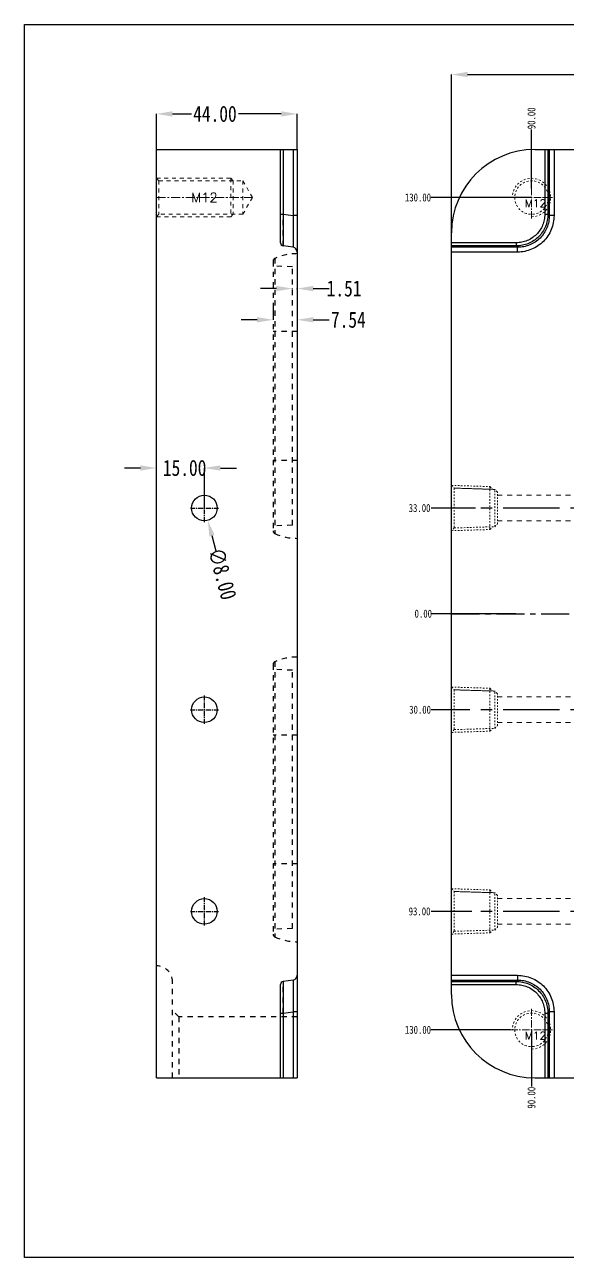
# Model space of a CAD drawing. Header units: millimetres. Extents: x 780 to 4384, y -938 to 1268.
# Drawn here: x 2302 to 2472, y -202.5 to 182.5 of the extents above; entities that cross this region are included whole.
import ezdxf
from ezdxf.enums import TextEntityAlignment as Align

# ---------------------------------------------------------------- set-up
doc = ezdxf.new("R2010")
doc.units = ezdxf.units.MM
doc.header["$LTSCALE"] = 16.335
doc.header["$PDMODE"] = 3
doc.header["$PDSIZE"] = 0.3125
doc.linetypes.add('CENTER', pattern=[0.6, 0.375, -0.075, 0.075, -0.075])
doc.linetypes.add('HIDDEN', pattern=[0.2, 0.1, -0.1])
doc.layers.get('0').update_dxf_attribs({"linetype": 'CONTINUOUS'})
doc.layers.get('Defpoints').update_dxf_attribs({"linetype": 'CONTINUOUS'})
for name, color, linetype, lineweight in [('cool', 153, 'HIDDEN', 9), ('dim', 82, 'CONTINUOUS', 9), ('screw', 33, 'CONTINUOUS', 13)]:
    doc.layers.add(name, color=color, linetype=linetype, lineweight=lineweight)
doc.layers.add('DEFAULT_2', color=8, linetype='HIDDEN')
doc.styles.get("Standard").update_dxf_attribs({"font": 'txt', "width": 0.8})
doc.styles.add('TXT', font='txt.shx', dxfattribs={"bigfont": 'gbcbig.shx'})
doc.dimstyles.get("Standard").update_dxf_attribs({"dimtxt": 0.15625, "dimasz": 0.1875, "dimexe": 0.125, "dimexo": 0.0625, "dimtad": 0, "dimtih": 1, "dimtoh": 1, "dimdsep": 46, "dimtxsty": 'Standard', "dimcen": 0.09, "dimadec": 0, "dimazin": 0, "dimtp": 0.01, "dimtm": 0.01, "dimtfac": 1, "dimtofl": 0, "dimtmove": 0, "dimatfit": 3, "dimfxl": 0, "dimtolj": 1, "dimarcsym": 0})

# ---------------------------------------------------------------- blocks, each defined once
blk = doc.blocks.new('*D155')
at = {"color": 4, "lineweight": -2}
for p, q in [((2343.24, 143.54), (2343.24, 154.66)), ((2348.24, 154.66), (2354.19, 154.66)), ((2382.24, 154.66), (2368.86, 154.66)), ((2387.24, 143.54), (2387.24, 154.66))]:
    blk.add_line(p, q, dxfattribs=at)
at = {"color": 4}
for points in [[(2348.24, 155.49), (2348.24, 153.82), (2343.24, 154.66)], [(2382.24, 155.49), (2382.24, 153.82), (2387.24, 154.66)]]:
    blk.add_solid(points, dxfattribs=at)
at = {"layer": 'Defpoints', "color": 0}
for p in [(2343.24, 154.66), (2343.24, 143.54), (2387.24, 143.54)]:
    blk.add_point(p, dxfattribs=at)
at = {"color": 6, "insert": (2361.53, 154.66), "char_height": 5, "attachment_point": 5}
blk.add_mtext('\\A1;44.00', dxfattribs=at)
blk = doc.blocks.new('*D156')
at = {"color": 4, "lineweight": -2}
for p, q in [((2338.24, 44.05), (2333.24, 44.05)), ((2343.24, 36.26), (2343.24, 44.05)), ((2358.24, 31.54), (2358.24, 44.05)), ((2363.24, 44.05), (2368.24, 44.05))]:
    blk.add_line(p, q, dxfattribs=at)
at = {"color": 4}
for points in [[(2338.24, 44.88), (2338.24, 43.22), (2343.24, 44.05)], [(2363.24, 44.88), (2363.24, 43.22), (2358.24, 44.05)]]:
    blk.add_solid(points, dxfattribs=at)
at = {"layer": 'Defpoints', "color": 0}
for p in [(2343.24, 44.05), (2343.24, 36.26), (2358.24, 31.54)]:
    blk.add_point(p, dxfattribs=at)
at = {"color": 6, "insert": (2352.05, 44.05), "char_height": 5, "attachment_point": 5}
blk.add_mtext('\\A1;15.00', dxfattribs=at)
blk = doc.blocks.new('*D157')
at = {"color": 4, "lineweight": -2}
blk.add_line((2361.93, 18.04), (2360.61, 22.86), dxfattribs=at)
at = {"color": 4}
blk.add_solid([(2361.42, 23.08), (2359.81, 22.64), (2359.29, 27.68)], dxfattribs=at)
at = {"layer": 'Defpoints', "color": 0}
for p in [(2357.18, 35.4), (2359.29, 27.68)]:
    blk.add_point(p, dxfattribs=at)
at = {"color": 6, "insert": (2363.87, 10.97), "char_height": 5, "attachment_point": 5, "rotation": 285.2989}
blk.add_mtext('\\A1;∅8.00', dxfattribs=at)
blk = doc.blocks.new('*D158')
at = {"color": 4, "lineweight": -2}
for p, q in [((2379.7, 95.64), (2379.7, 90.34)), ((2387.24, 95.64), (2387.24, 90.34)), ((2374.7, 90.34), (2369.7, 90.34)), ((2392.24, 90.34), (2397.24, 90.34))]:
    blk.add_line(p, q, dxfattribs=at)
at = {"color": 4}
for points in [[(2374.7, 91.18), (2374.7, 89.51), (2379.7, 90.34)], [(2392.24, 91.18), (2392.24, 89.51), (2387.24, 90.34)]]:
    blk.add_solid(points, dxfattribs=at)
at = {"layer": 'Defpoints', "color": 0}
for p in [(2379.7, 95.64), (2387.24, 95.64), (2379.7, 90.34)]:
    blk.add_point(p, dxfattribs=at)
at = {"color": 6, "insert": (2403.24, 90.34), "char_height": 5, "attachment_point": 5}
blk.add_mtext('\\A1;7.54', dxfattribs=at)
blk = doc.blocks.new('*D159')
at = {"color": 4, "lineweight": -2}
for p, q in [((2380.73, 100.1), (2375.73, 100.1)), ((2385.73, 99.9), (2385.73, 100.1)), ((2387.24, 99.9), (2387.24, 100.1)), ((2392.24, 100.1), (2397.24, 100.1))]:
    blk.add_line(p, q, dxfattribs=at)
at = {"color": 4}
for points in [[(2380.73, 100.93), (2380.73, 99.27), (2385.73, 100.1)], [(2392.24, 100.93), (2392.24, 99.27), (2387.24, 100.1)]]:
    blk.add_solid(points, dxfattribs=at)
at = {"layer": 'Defpoints', "color": 0}
for p in [(2385.73, 99.9), (2387.24, 100.1), (2387.24, 99.9)]:
    blk.add_point(p, dxfattribs=at)
at = {"color": 6, "insert": (2401.91, 100.1), "char_height": 5, "attachment_point": 5}
blk.add_mtext('\\A1;1.51', dxfattribs=at)
blk = doc.blocks.new('screw_m12_g')
at = {"layer": 'screw', "color": 1, "linetype": 'CENTER', "ltscale": 0.373186}
for p, q in [((0, -6.6), (0, 6.6)), ((-6.6, 0), (6.6, 0))]:
    blk.add_line(p, q, dxfattribs=at)
at = {"layer": 'screw', "linetype": 'HIDDEN', "ltscale": 0.373186}
blk.add_circle((0, 0), 5.25, dxfattribs=at)
at = {"layer": 'screw', "color": 92, "linetype": 'HIDDEN', "ltscale": 0.373186}
blk.add_arc((0, 0), 6, 270, 180, dxfattribs=at)
at = {"layer": 'screw', "color": 6, "style": 'TXT'}
blk.add_text('M12', height=2.4, dxfattribs=at).set_placement((-2.04, -3))
blk = doc.blocks.new('cool_jt_f12')
at = {"layer": 'cool', "ltscale": 0.3}
for p, q in [((0, 7.0785), (0.856, 6.2225)), ((0, 7.0785), (12, 6.7035)), ((0.856, 6.2225), (0.856, -6.2225)), ((13.5, 5.827375), (0.856, 6.2225)), ((0.856, 6.2225), (13.5, 5.827375)), ((12, 6.7035), (12.856, 5.8475)), ((12, 6.7035), (12, -6.7035)), ((14.327375, 5), (13.5, 5.827375)), ((13.5, -5.827375), (13.5, 5.827375)), ((14.327375, -5), (14.327375, 5)), ((0.856, -6.2225), (0, -7.0785)), ((0, -7.0785), (12, -6.7035)), ((0.856, -6.2225), (13.5, -5.827375)), ((12, -6.7035), (12.856, -5.8475)), ((13.5, -5.827375), (14.327375, -5))]:
    blk.add_line(p, q, dxfattribs=at)
blk = doc.blocks.new('*D170')
at = {"color": 4, "lineweight": -2}
for p, q in [((2435.5, 108.32), (2435.5, 166.95)), ((2440.5, 166.95), (2551.5, 166.95)), ((2660.5, 166.95), (2569.5, 166.95)), ((2665.5, 108.32), (2665.5, 166.95))]:
    blk.add_line(p, q, dxfattribs=at)
at = {"color": 4}
for points in [[(2440.5, 167.79), (2440.5, 166.12), (2435.5, 166.95)], [(2660.5, 167.79), (2660.5, 166.12), (2665.5, 166.95)]]:
    blk.add_solid(points, dxfattribs=at)
at = {"layer": 'Defpoints', "color": 0}
for p in [(2435.5, 166.95), (2435.5, 108.32), (2665.5, 108.32)]:
    blk.add_point(p, dxfattribs=at)
at = {"color": 6, "insert": (2560.5, 166.95), "char_height": 5, "attachment_point": 5}
blk.add_mtext('\\A1;230.00', dxfattribs=at)
blk = doc.blocks.new('*D271')
at = {"layer": 'Defpoints', "color": 0}
for p in [(2429.17, -1.46), (2455.63, -1.46), (2550.5, -1.46)]:
    blk.add_point(p, dxfattribs=at)
at = {"layer": 'dim', "color": 4, "lineweight": -2}
blk.add_line((2455.63, -1.46), (2429.17, -1.46), dxfattribs=at)
at = {"layer": 'dim', "color": 6, "insert": (2426.67, -1.46), "char_height": 2.5, "attachment_point": 5}
blk.add_mtext('\\A1;0.00', dxfattribs=at)
blk = doc.blocks.new('*D272')
at = {"layer": 'Defpoints', "color": 0}
for p in [(2429.17, 31.54), (2443.01, 31.54), (2550.5, -1.46)]:
    blk.add_point(p, dxfattribs=at)
at = {"layer": 'dim', "color": 4, "lineweight": -2}
blk.add_line((2443.01, 31.54), (2429.17, 31.54), dxfattribs=at)
at = {"layer": 'dim', "color": 6, "insert": (2425.51, 31.54), "char_height": 2.5, "attachment_point": 5}
blk.add_mtext('\\A1;33.00', dxfattribs=at)
blk = doc.blocks.new('*D273')
at = {"layer": 'Defpoints', "color": 0}
for p in [(2429.17, 128.54), (2460.5, 128.54), (2550.5, -1.46)]:
    blk.add_point(p, dxfattribs=at)
at = {"layer": 'dim', "color": 4, "lineweight": -2}
blk.add_line((2460.5, 128.54), (2429.17, 128.54), dxfattribs=at)
at = {"layer": 'dim', "color": 6, "insert": (2425.01, 128.54), "char_height": 2.5, "attachment_point": 5}
blk.add_mtext('\\A1;130.00', dxfattribs=at)
blk = doc.blocks.new('*D274')
at = {"layer": 'Defpoints', "color": 0}
for p in [(2550.5, -1.46), (2429.17, -31.46), (2440.42, -31.46)]:
    blk.add_point(p, dxfattribs=at)
at = {"layer": 'dim', "color": 4, "lineweight": -2}
blk.add_line((2440.42, -31.46), (2429.17, -31.46), dxfattribs=at)
at = {"layer": 'dim', "color": 6, "insert": (2425.67, -31.46), "char_height": 2.5, "attachment_point": 5}
blk.add_mtext('\\A1;30.00', dxfattribs=at)
blk = doc.blocks.new('*D275')
at = {"layer": 'Defpoints', "color": 0}
for p in [(2550.5, -1.46), (2429.17, -94.46), (2441.86, -94.46)]:
    blk.add_point(p, dxfattribs=at)
at = {"layer": 'dim', "color": 4, "lineweight": -2}
blk.add_line((2441.86, -94.46), (2429.17, -94.46), dxfattribs=at)
at = {"layer": 'dim', "color": 6, "insert": (2425.51, -94.46), "char_height": 2.5, "attachment_point": 5}
blk.add_mtext('\\A1;93.00', dxfattribs=at)
blk = doc.blocks.new('*D276')
at = {"layer": 'Defpoints', "color": 0}
for p in [(2550.5, -1.46), (2429.17, -131.46), (2453.9, -131.46)]:
    blk.add_point(p, dxfattribs=at)
at = {"layer": 'dim', "color": 4, "lineweight": -2}
blk.add_line((2453.9, -131.46), (2429.17, -131.46), dxfattribs=at)
at = {"layer": 'dim', "color": 6, "insert": (2425.01, -131.46), "char_height": 2.5, "attachment_point": 5}
blk.add_mtext('\\A1;130.00', dxfattribs=at)
blk = doc.blocks.new('*D277')
at = {"layer": 'Defpoints', "color": 0}
for p in [(2550.5, -1.46), (2460.5, -131.46), (2460.5, -149.15)]:
    blk.add_point(p, dxfattribs=at)
at = {"layer": 'dim', "color": 4, "lineweight": -2}
blk.add_line((2460.5, -131.46), (2460.5, -149.15), dxfattribs=at)
at = {"layer": 'dim', "color": 6, "insert": (2460.5, -152.65), "char_height": 2.5, "attachment_point": 5, "rotation": 90}
blk.add_mtext('\\A1;90.00', dxfattribs=at)
blk = doc.blocks.new('*D278')
at = {"layer": 'Defpoints', "color": 0}
for p in [(2460.5, 149.79), (2460.5, 131.36), (2550.5, -1.46)]:
    blk.add_point(p, dxfattribs=at)
at = {"layer": 'dim', "color": 4, "lineweight": -2}
blk.add_line((2460.5, 131.36), (2460.5, 149.79), dxfattribs=at)
at = {"layer": 'dim', "color": 6, "insert": (2460.5, 153.29), "char_height": 2.5, "attachment_point": 5, "rotation": 90}
blk.add_mtext('\\A1;90.00', dxfattribs=at)

msp = doc.modelspace()

# ---------------------------------------------------------------- linework, layer by layer
at = {"color": 7, "linetype": 'Continuous'}
for p, q in [((2343.239, -146.457), (2343.239, 143.543)), ((2343.239, 143.543), (2387.239, 143.543)), ((2382.039, 114.41), (2382.039, 143.543)), ((2382.9, 143.543), (2382.9, 123.322)), ((2385.948, 143.543), (2385.948, 122.894)), ((2387.239, 143.543), (2387.239, -146.457)), ((2461.503, 143.543), (2639.503, 143.543)), ((2464.636, 143.543), (2464.636, 123.322)), ((2465.626, 143.543), (2465.626, 123.322)), ((2466.055, 143.543), (2466.055, 122.894)), ((2467.54, 143.543), (2467.54, 122.894)), ((2382.039, 123.322), (2382.9, 123.322)), ((2382.9, 123.322), (2385.948, 122.894)), ((2464.636, 123.322), (2465.626, 123.322)), ((2465.626, 123.322), (2466.055, 122.894)), ((2387.239, 122.894), (2385.948, 122.894)), ((2467.54, 122.894), (2466.055, 122.894)), ((2435.503, -120.457), (2435.503, 117.543)), ((2385.948, 112.991), (2382.9, 113.42)), ((2455.724, 114.41), (2435.503, 114.41)), ((2455.724, 113.42), (2435.503, 113.42)), ((2456.152, 112.991), (2435.503, 112.991)), ((2455.724, 114.41), (2455.724, 113.42)), ((2455.724, 113.42), (2456.152, 112.991)), ((2456.152, 111.506), (2456.152, 112.991)), ((2456.152, 111.506), (2435.503, 111.506)), ((2435.503, -114.42), (2456.152, -114.42)), ((2456.152, -114.42), (2456.152, -115.906)), ((2382.039, -146.457), (2382.039, -117.324)), ((2385.948, -115.906), (2382.9, -116.334)), ((2435.503, -115.906), (2456.152, -115.906)), ((2435.503, -116.334), (2455.724, -116.334)), ((2435.503, -117.324), (2455.724, -117.324)), ((2455.724, -116.334), (2456.152, -115.906)), ((2455.724, -117.324), (2455.724, -116.334)), ((2382.039, -126.237), (2382.9, -126.237)), ((2382.9, -126.237), (2385.948, -125.808)), ((2382.9, -126.237), (2382.9, -146.457)), ((2387.239, -125.808), (2385.948, -125.808)), ((2385.948, -125.808), (2385.948, -146.457)), ((2464.636, -126.237), (2465.626, -126.237)), ((2464.636, -126.237), (2464.636, -146.457)), ((2465.626, -126.237), (2466.055, -125.808)), ((2465.626, -126.237), (2465.626, -146.457)), ((2467.54, -125.808), (2466.055, -125.808)), ((2466.055, -125.808), (2466.055, -146.457)), ((2467.54, -125.808), (2467.54, -146.457)), ((2343.239, -146.457), (2387.239, -146.457)), ((2461.503, -146.457), (2514.259, -146.457))]:
    msp.add_line(p, q, dxfattribs=at)
at = {"color": 1, "linetype": 'CENTER', "ltscale": 0.248791}
for p, q in [((2358.239, 27.143), (2358.239, 35.943)), ((2353.839, 31.543), (2362.639, 31.543)), ((2358.239, -35.857), (2358.239, -27.057)), ((2353.839, -31.457), (2362.639, -31.457)), ((2358.239, -98.857), (2358.239, -90.057)), ((2353.839, -94.457), (2362.639, -94.457))]:
    msp.add_line(p, q, dxfattribs=at)
at = {"color": 1, "linetype": 'CENTER', "ltscale": 1.430548}
msp.add_line((2435.503, -1.457), (2665.503, -1.457), dxfattribs=at)
msp.add_lwpolyline([(2302.028, 182.542), (2713.047, 182.542), (2713.047, -202.52), (2302.028, -202.52)], close=True)
at = {"color": 7, "linetype": 'Continuous'}
for centre in [(2358.239, 31.543), (2358.239, -31.457), (2358.239, -94.457)]:
    msp.add_circle(centre, 4, dxfattribs=at)
for centre, radius, start, end in [((2461.503, 117.543), 26, 90, 180), ((2383.039, 114.41), 1, 180, 262), ((2385.739, 111.506), 1.5, 0, 82), ((2385.739, -114.42), 1.5, 278, 0), ((2383.039, -117.324), 1, 98, 180), ((2461.503, -120.457), 26, 180, 270)]:
    msp.add_arc(centre, radius, start, end, dxfattribs=at)
for points, knots in [([(2382.9, 123.322), (2382.891, 122.678), (2382.875, 121.413), (2382.858, 119.578), (2382.848, 118.126), (2382.845, 117.054), (2382.844, 116.336), (2382.844, 115.686), (2382.847, 115.11), (2382.851, 114.614), (2382.857, 114.201), (2382.864, 113.911), (2382.871, 113.725), (2382.875, 113.618), (2382.881, 113.537), (2382.885, 113.474), (2382.892, 113.443), (2382.895, 113.42), (2382.9, 113.42)], [0, 0, 0, 0, 0.1952044, 0.3829976, 0.5560096, 0.6348674, 0.7075603, 0.7733909, 0.8317281, 0.8820181, 0.9238003, 0.9567035, 0.9697345, 0.9804512, 0.9888337, 0.9948696, 0.9985666, 1, 1, 1, 1]), ([(2465.626, 123.322), (2465.625, 122.675), (2465.497, 121.376), (2464.932, 119.505), (2464.012, 117.779), (2462.772, 116.268), (2461.261, 115.03), (2459.537, 114.113), (2457.668, 113.549), (2456.371, 113.421), (2455.724, 113.42)], [0, 0, 0, 0, 0.1250891, 0.2501983, 0.3752404, 0.5002489, 0.6252094, 0.7501375, 0.8750523, 1, 1, 1, 1]), ([(2464.636, 123.322), (2464.636, 122.739), (2464.523, 121.569), (2464.017, 119.883), (2463.19, 118.328), (2462.075, 116.967), (2460.713, 115.852), (2459.159, 115.028), (2457.475, 114.523), (2456.306, 114.41), (2455.724, 114.41)], [0, 0, 0, 0, 0.1250949, 0.2502055, 0.3752456, 0.5002499, 0.6252059, 0.7501311, 0.8750468, 1, 1, 1, 1]), ([(2385.948, 122.894), (2385.961, 122.249), (2385.984, 120.982), (2386.01, 119.142), (2386.024, 117.686), (2386.03, 116.611), (2386.032, 115.891), (2386.031, 115.24), (2386.027, 114.664), (2386.02, 114.168), (2386.011, 113.757), (2386.001, 113.47), (2385.991, 113.285), (2385.984, 113.181), (2385.977, 113.101), (2385.968, 113.041), (2385.962, 113.011), (2385.952, 112.991), (2385.948, 112.991)], [0, 0, 0, 0, 0.1954097, 0.3835933, 0.5570839, 0.6361623, 0.7090205, 0.774947, 0.8332706, 0.8834483, 0.9250151, 0.9576165, 0.9704755, 0.9810016, 0.9891855, 0.9950335, 0.9985733, 1, 1, 1, 1]), ([(2466.055, 122.894), (2466.056, 122.246), (2465.935, 120.945), (2465.378, 119.069), (2464.463, 117.338), (2463.223, 115.822), (2461.708, 114.583), (2459.977, 113.668), (2458.101, 113.111), (2456.8, 112.99), (2456.152, 112.991)], [0, 0, 0, 0, 0.1249889, 0.2500168, 0.3750169, 0.5000352, 0.6250389, 0.7500061, 0.8750081, 1, 1, 1, 1]), ([(2467.54, 122.894), (2467.54, 122.149), (2467.396, 120.655), (2466.75, 118.502), (2465.695, 116.515), (2464.27, 114.775), (2462.53, 113.351), (2460.544, 112.296), (2458.39, 111.65), (2456.897, 111.506), (2456.152, 111.506)], [0, 0, 0, 0, 0.125, 0.2500298, 0.3750251, 0.5000349, 0.6250302, 0.749993, 0.874997, 1, 1, 1, 1]), ([(2456.152, -114.42), (2456.897, -114.42), (2458.391, -114.565), (2460.544, -115.21), (2462.531, -116.265), (2464.271, -117.69), (2465.695, -119.43), (2466.75, -121.417), (2467.396, -123.57), (2467.54, -125.063), (2467.54, -125.808)], [0, 0, 0, 0, 0.125, 0.2500298, 0.3750251, 0.5000349, 0.6250302, 0.749993, 0.874997, 1, 1, 1, 1]), ([(2382.9, -116.334), (2382.895, -116.335), (2382.892, -116.357), (2382.885, -116.388), (2382.881, -116.451), (2382.875, -116.533), (2382.871, -116.64), (2382.864, -116.827), (2382.857, -117.117), (2382.851, -117.531), (2382.847, -118.028), (2382.844, -118.605), (2382.844, -119.256), (2382.845, -119.974), (2382.849, -121.046), (2382.858, -122.496), (2382.876, -124.33), (2382.891, -125.593), (2382.9, -126.237)], [0, 0, 0, 0, 0.0014393, 0.0051497, 0.0112021, 0.0196011, 0.0303426, 0.0434123, 0.0764002, 0.1182767, 0.1686709, 0.2270944, 0.2929959, 0.365727, 0.444578, 0.6174933, 0.8050131, 1, 1, 1, 1]), ([(2385.948, -115.906), (2385.952, -115.905), (2385.962, -115.925), (2385.968, -115.956), (2385.977, -116.016), (2385.984, -116.095), (2385.991, -116.2), (2386.001, -116.384), (2386.011, -116.672), (2386.02, -117.083), (2386.027, -117.578), (2386.031, -118.155), (2386.032, -118.806), (2386.03, -119.526), (2386.024, -120.601), (2386.01, -122.056), (2385.984, -123.896), (2385.961, -125.163), (2385.948, -125.808)], [0, 0, 0, 0, 0.0014265, 0.0049654, 0.0108127, 0.0189969, 0.0295248, 0.0423875, 0.0749997, 0.1165803, 0.166782, 0.2251198, 0.2910588, 0.3639215, 0.4429874, 0.6164398, 0.8045857, 1, 1, 1, 1]), ([(2455.724, -116.334), (2456.371, -116.335), (2457.67, -116.464), (2459.541, -117.029), (2461.267, -117.948), (2462.778, -119.188), (2464.016, -120.699), (2464.933, -122.424), (2465.497, -124.293), (2465.625, -125.59), (2465.626, -126.237)], [0, 0, 0, 0, 0.1250891, 0.2501983, 0.3752404, 0.5002489, 0.6252094, 0.7501375, 0.8750523, 1, 1, 1, 1]), ([(2455.724, -117.324), (2456.307, -117.324), (2457.477, -117.437), (2459.163, -117.943), (2460.718, -118.77), (2462.079, -119.885), (2463.194, -121.247), (2464.018, -122.801), (2464.523, -124.486), (2464.636, -125.654), (2464.636, -126.237)], [0, 0, 0, 0, 0.1250949, 0.2502055, 0.3752456, 0.5002499, 0.6252059, 0.7501311, 0.8750468, 1, 1, 1, 1]), ([(2456.152, -115.906), (2456.8, -115.904), (2458.101, -116.026), (2459.977, -116.582), (2461.708, -117.498), (2463.224, -118.737), (2464.463, -120.253), (2465.378, -121.984), (2465.935, -123.86), (2466.056, -125.16), (2466.055, -125.808)], [0, 0, 0, 0, 0.1249889, 0.2500168, 0.3750169, 0.5000352, 0.6250389, 0.7500061, 0.8750081, 1, 1, 1, 1])]:
    msp.add_open_spline(points, degree=3, knots=knots, dxfattribs=at)
at = {"layer": 'cool', "ltscale": 0.932966}
for p, q in [((2449.833, 35.543), (2651.173, 35.543)), ((2449.833, 27.543), (2651.173, 27.543)), ((2449.833, -27.457), (2651.173, -27.457)), ((2449.833, -35.457), (2651.173, -35.457)), ((2449.833, -90.457), (2651.173, -90.457)), ((2449.833, -98.457), (2651.173, -98.457))]:
    msp.add_line(p, q, dxfattribs=at)
at = {"layer": 'DEFAULT_2', "color": 8, "linetype": 'HIDDEN'}
for p, q in [((2379.701, 108.616), (2379.701, 24.47)), ((2380.298, 109.535), (2380.298, 23.551)), ((2385.731, 106.894), (2379.701, 107.104)), ((2385.731, 26.192), (2385.731, 106.894)), ((2387.239, 86.643), (2379.701, 86.643)), ((2387.239, 46.443), (2379.701, 46.443)), ((2385.731, 26.192), (2379.701, 25.981)), ((2379.701, -17.384), (2379.701, -101.53)), ((2385.731, -19.106), (2379.701, -18.896)), ((2380.298, -16.465), (2380.298, -102.449)), ((2385.731, -99.808), (2385.731, -19.106)), ((2387.239, -39.357), (2379.701, -39.357)), ((2387.239, -79.557), (2379.701, -79.557)), ((2385.731, -99.808), (2379.701, -100.019)), ((2348.239, -146.457), (2348.239, -116.458)), ((2350.239, -127.427), (2348.239, -125.427)), ((2387.239, -127.427), (2350.239, -127.427)), ((2350.239, -127.427), (2350.239, -146.457))]:
    msp.add_line(p, q, dxfattribs=at)
at = {"layer": 'DEFAULT_2', "color": 1, "linetype": 'CENTER', "ltscale": 2.861096}
for p, q in [((2665.503, 31.543), (2435.503, 31.543)), ((2665.503, -31.457), (2435.503, -31.457)), ((2665.503, -94.457), (2435.503, -94.457))]:
    msp.add_line(p, q, dxfattribs=at)
at = {"layer": 'DEFAULT_2', "color": 8, "linetype": 'HIDDEN'}
for centre, radius, start, end in [((2380.706, 108.616), 1.005, 113.96948, 180), ((2387.239, 93.923), 17.085, 90, 113.96948), ((2380.706, 24.47), 1.005, 180, 246.03052), ((2387.239, 39.163), 17.085, 246.03052, 270), ((2387.239, -32.077), 17.085, 90, 113.96948), ((2380.706, -17.384), 1.005, 113.96948, 180), ((2380.706, -101.53), 1.005, 180, 246.03052), ((2387.239, -86.837), 17.085, 246.03052, 270), ((2343.239, -116.457), 5, 0, 90)]:
    msp.add_arc(centre, radius, start, end, dxfattribs=at)
for points, knots in [([(2382.9, 113.42), (2382.895, 113.42), (2382.892, 113.443), (2382.885, 113.474), (2382.881, 113.537), (2382.875, 113.619), (2382.871, 113.725), (2382.864, 113.913), (2382.857, 114.203), (2382.851, 114.617), (2382.847, 115.114), (2382.844, 115.691), (2382.844, 116.342), (2382.845, 117.06), (2382.849, 118.131), (2382.858, 119.582), (2382.876, 121.416), (2382.891, 122.679), (2382.9, 123.322)], [0, 0, 0, 0, 0.0014393, 0.0051497, 0.0112021, 0.0196011, 0.0303426, 0.0434123, 0.0764002, 0.1182767, 0.1686709, 0.2270944, 0.2929959, 0.365727, 0.444578, 0.6174933, 0.8050131, 1, 1, 1, 1]), ([(2382.9, -126.237), (2382.891, -125.592), (2382.875, -124.328), (2382.858, -122.492), (2382.848, -121.04), (2382.845, -119.968), (2382.844, -119.251), (2382.844, -118.601), (2382.847, -118.025), (2382.851, -117.528), (2382.857, -117.115), (2382.864, -116.826), (2382.871, -116.639), (2382.875, -116.532), (2382.881, -116.451), (2382.885, -116.388), (2382.892, -116.357), (2382.895, -116.335), (2382.9, -116.334)], [0, 0, 0, 0, 0.1952044, 0.3829976, 0.5560096, 0.6348674, 0.7075603, 0.7733909, 0.8317281, 0.8820181, 0.9238003, 0.9567035, 0.9697345, 0.9804512, 0.9888337, 0.9948696, 0.9985666, 1, 1, 1, 1])]:
    msp.add_open_spline(points, degree=3, knots=knots, dxfattribs=at)
at = {"layer": 'screw', "color": 92, "linetype": 'HIDDEN', "ltscale": 0.746373}
for p, q in [((2343.239, 134.543), (2366.489, 134.543)), ((2366.489, 134.543), (2367.239, 133.793)), ((2366.489, 134.543), (2366.489, 122.543)), ((2367.239, 133.793), (2367.239, 123.293)), ((2367.239, 123.293), (2366.489, 122.543)), ((2366.489, 122.543), (2343.239, 122.543))]:
    msp.add_line(p, q, dxfattribs=at)
at = {"layer": 'screw', "color": 8, "linetype": 'HIDDEN', "ltscale": 0.746373}
for p, q in [((2343.239, 134.543), (2343.989, 133.793)), ((2343.989, 133.793), (2343.989, 123.293)), ((2343.989, 133.793), (2370.239, 133.793)), ((2370.239, 133.793), (2373.27, 128.543)), ((2370.239, 133.793), (2370.239, 123.293)), ((2373.27, 128.543), (2370.239, 123.293)), ((2343.989, 123.293), (2343.239, 122.543)), ((2370.239, 123.293), (2343.989, 123.293))]:
    msp.add_line(p, q, dxfattribs=at)
at = {"layer": 'screw', "color": 1, "linetype": 'CENTER', "ltscale": 0.466483}
msp.add_line((2343.239, 128.543), (2373.27, 128.543), dxfattribs=at)

# ---------------------------------------------------------------- block references
at = {"layer": 'cool', "ltscale": 0.932966}
for p in [(2435.503, 31.543), (2435.503, -31.457)]:
    msp.add_blockref('cool_jt_f12', p, dxfattribs=at)
at = {"layer": 'cool', "ltscale": 0.932966, "rotation": 359.9999999999998}
msp.add_blockref('cool_jt_f12', (2435.503, -94.457), dxfattribs=at)
at = {"layer": 'screw'}
for p in [(2460.503, 128.543), (2460.503, -131.457)]:
    msp.add_blockref('screw_m12_g', p, dxfattribs=at)

# ---------------------------------------------------------------- texts
at = {"layer": 'screw', "color": 6, "linetype": 'HIDDEN', "ltscale": 0.746373, "style": 'TXT'}
msp.add_text('M12', height=3, dxfattribs=at).set_placement((2358.254, 128.543), align=Align.MIDDLE)

# ---------------------------------------------------------------- dimensions: what is measured, and where the dimension line sits
for base, p1, p2, picture, middle in [((2435.503, 166.954), (2665.503, 108.32), (2435.503, 108.32), '*D170', (2560.501, 166.954)), ((2343.239, 154.658), (2387.239, 143.543), (2343.239, 143.543), '*D155', (2361.528, 154.658)), ((2387.239, 100.101), (2385.731, 99.896), (2387.239, 99.896), '*D159', (2401.906, 100.101)), ((2379.701, 90.344), (2387.239, 95.643), (2379.701, 95.643), '*D158', (2403.239, 90.344)), ((2343.239, 44.05), (2358.239, 31.543), (2343.239, 36.258), '*D156', (2352.049, 44.05))]:
    dim = msp.add_linear_dim(base=base, p1=p1, p2=p2, dimstyle='Standard', override={"dimtxt": 5, "dimasz": 5, "dimexe": 0, "dimexo": 0, "dimgap": 0, "dimtih": 0, "dimtoh": 0, "dimzin": 0, "dimcen": 0, "dimclrd": 4, "dimclre": 4, "dimclrt": 6, "dimadec": 2, "dimtp": 0, "dimtm": 0, "dimtzin": 0})
    dim.commit()
    dim.dimension.update_dxf_attribs({"geometry": picture, "text_midpoint": middle, "dimtype": 160})
dim = msp.add_diameter_dim_2p(p1=(2357.183, 35.401), p2=(2359.294, 27.685), dimstyle='Standard', override={"dimtxt": 5, "dimasz": 5, "dimexe": 0, "dimexo": 0, "dimgap": 0, "dimtih": 0, "dimtoh": 0, "dimzin": 0, "dimcen": 0, "dimclrd": 4, "dimclre": 4, "dimclrt": 6, "dimadec": 2, "dimtp": 0, "dimtm": 0, "dimtzin": 0})
dim.commit()
dim.dimension.update_dxf_attribs({"geometry": '*D157', "text_midpoint": (2363.868, 10.966)})
at = {"layer": 'dim'}
for feature_location, offset, dtype, origin, picture, middle in [((2460.503, 131.363), (0, 18.429), 1, (2550.503, -1.457), '*D278', (2460.503, 153.293)), ((2460.503, 128.543), (-31.329, 0), 0, (2550.503, -1.457), '*D273', (2425.007, 128.543)), ((2443.011, 31.543), (-13.837, 0), 0, (2550.503, -1.457), '*D272', (2425.507, 31.543)), ((2455.6271224, -1.4571189), (-26.4533188, 0), 0, (2550.5031569, -1.4571187), '*D271', (2426.6738036, -1.4571189)), ((2453.903, -131.457), (-24.729, 0), 0, (2550.503, -1.457), '*D276', (2425.007, -131.457)), ((2441.859, -94.457), (-12.686, 0), 0, (2550.503, -1.457), '*D275', (2425.507, -94.457)), ((2440.416, -31.457), (-11.242, 0), 0, (2550.503, -1.457), '*D274', (2425.674, -31.457)), ((2460.503, -131.457), (0, -17.693), 1, (2550.503, -1.457), '*D277', (2460.503, -152.65))]:
    dim = msp.add_ordinate_dim(feature_location=feature_location, offset=offset, dtype=dtype, origin=origin, dimstyle='Standard', override={"dimtxt": 2.5, "dimasz": 2, "dimexe": 0, "dimexo": 0, "dimgap": 0, "dimtih": 0, "dimtoh": 0, "dimzin": 0, "dimcen": 0, "dimclrd": 4, "dimclre": 4, "dimclrt": 6, "dimadec": 2, "dimtp": 0, "dimtm": 0, "dimtzin": 0}, dxfattribs=at)
    dim.commit()
    dim.dimension.update_dxf_attribs({"geometry": picture, "text_midpoint": middle})

doc.saveas('drawing.dxf')
